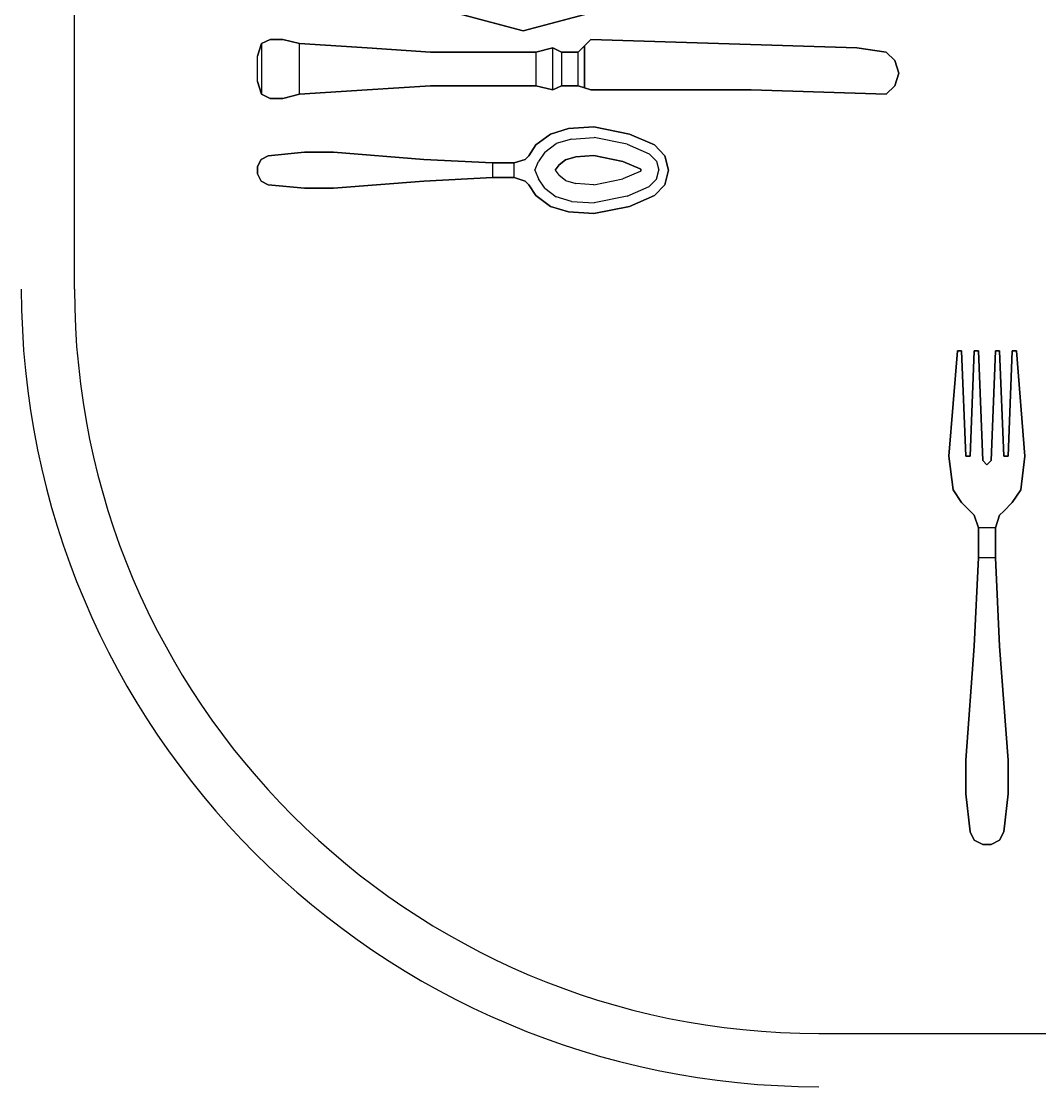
# Model space of a CAD drawing. Extents: x 15.9 to 33.1, y 12.3 to 21.3.
# Drawn here: x 22.179 to 22.5504, y 13.7132 to 14.1018 of the extents above; entities that cross this region are included whole.
import ezdxf

# ---------------------------------------------------------------- set-up
doc = ezdxf.new("R2010")
doc.units = 0
doc.header["$LTSCALE"] = 0.5
doc.header["$MEASUREMENT"] = 0
doc.layers.get('0').update_dxf_attribs({"linetype": 'CONTINUOUS'})

# ---------------------------------------------------------------- blocks, each defined once
blk = doc.blocks.new('A$C403C54AD')
for p, q in [((0.56427, 0.79569, -0.0006), (0.56427, 1.26108, -0.0006)), ((0.88473, 0.72244, -0.02105), (0.88781, 0.71782, -0.02059)), ((0.88473, 0.72244, -0.02413), (0.88781, 0.71782, -0.02367)), ((0.83575, 0.52421, -0.0006), (1.99923, 0.52421, -0.0006))]:
    blk.add_line(p, q)
for radius in [0.29087, 0.27148]:
    blk.add_arc((0.83575, 0.79569, -0.0006), radius, 180, 270)
at = {"linetype": 'ByBlock', "invisible_edges": 5}
for points in [[(0.67563, 0.93774, -0.03355), (0.6587, 0.90841, -0.02431), (0.72796, 0.88985, -0.02431), (0.72796, 0.92372, -0.03355)], [(0.72796, 0.92372, -0.03355), (0.72796, 0.88985, -0.02431), (0.79723, 0.90841, -0.02431), (0.7803, 0.93774, -0.03355)], [(0.6587, 0.90841, -0.0197), (0.66793, 0.92441, -0.0197), (0.72796, 0.90833, -0.0197), (0.72796, 0.88985, -0.0197)], [(0.72796, 0.88985, -0.0197), (0.72796, 0.90833, -0.0197), (0.78799, 0.92441, -0.0197), (0.79723, 0.90841, -0.0197)]]:
    blk.add_3dface(points, dxfattribs=at)
at = {"linetype": 'ByBlock'}
for points in [[(0.6587, 0.90841, -0.02431), (0.6587, 0.90841, -0.0197), (0.72796, 0.88985, -0.0197), (0.72796, 0.88985, -0.02431)], [(0.72796, 0.88985, -0.02431), (0.72796, 0.88985, -0.0197), (0.79723, 0.90841, -0.0197), (0.79723, 0.90841, -0.02431)]]:
    blk.add_3dface(points, dxfattribs=at)
for points, invisible_edges in [([(0.63561, 0.86523, -0.03201), (0.63561, 0.88678, -0.03201), (0.63253, 0.88524, -0.03355), (0.63253, 0.86677, -0.03355)], 1), ([(0.63561, 0.86523, -0.04124), (0.63561, 0.88678, -0.04124), (0.63253, 0.88524, -0.03971), (0.63253, 0.86677, -0.03971)], 1), ([(0.64023, 0.88678, -0.03047), (0.64023, 0.86523, -0.03047), (0.63561, 0.86523, -0.03201), (0.63561, 0.88678, -0.03201)], 5), ([(0.64023, 0.88678, -0.04278), (0.64023, 0.86523, -0.04278), (0.63561, 0.86523, -0.04124), (0.63561, 0.88678, -0.04124)], 5), ([(0.64639, 0.86677, -0.03201), (0.64639, 0.88524, -0.03201), (0.64023, 0.88678, -0.03047), (0.64023, 0.86523, -0.03047)], 4), ([(0.64639, 0.86677, -0.04124), (0.64639, 0.88524, -0.04124), (0.64023, 0.88678, -0.04278), (0.64023, 0.86523, -0.04278)], 4), ([(0.75259, 0.88678, -0.03586), (0.75259, 0.86831, -0.03586), (0.75028, 0.86908, -0.03509), (0.75028, 0.88447, -0.03509)], 1), ([(0.75259, 0.88678, -0.0374), (0.75259, 0.86831, -0.0374), (0.75028, 0.86908, -0.03817), (0.75028, 0.88447, -0.03817)], 1), ([(0.75259, 0.88678, -0.0374), (0.75259, 0.88678, -0.03586), (0.75028, 0.88447, -0.03509), (0.75028, 0.88447, -0.03817)], 5), ([(0.81108, 0.86831, -0.03586), (0.84956, 0.8837, -0.03586), (0.75259, 0.88678, -0.03586), (0.75259, 0.86831, -0.03586)], 5), ([(0.81108, 0.86831, -0.0374), (0.84956, 0.8837, -0.0374), (0.75259, 0.88678, -0.0374), (0.75259, 0.86831, -0.0374)], 5), ([(0.84956, 0.8837, -0.0374), (0.84956, 0.8837, -0.03586), (0.75259, 0.88678, -0.03586), (0.75259, 0.88678, -0.0374)], 5), ([(0.67101, 0.8837, -0.03047), (0.67101, 0.86831, -0.03047), (0.64639, 0.86677, -0.03201), (0.64639, 0.88524, -0.03201)], 1), ([(0.67101, 0.8837, -0.04278), (0.67101, 0.86831, -0.04278), (0.64639, 0.86677, -0.04124), (0.64639, 0.88524, -0.04124)], 1), ([(0.6941, 0.86985, -0.03047), (0.6941, 0.88216, -0.03047), (0.67101, 0.8837, -0.03047), (0.67101, 0.86831, -0.03047)], 5), ([(0.6941, 0.86985, -0.04278), (0.6941, 0.88216, -0.04278), (0.67101, 0.8837, -0.04278), (0.67101, 0.86831, -0.04278)], 5), ([(0.73258, 0.88216, -0.03201), (0.73258, 0.86985, -0.03201), (0.6941, 0.86985, -0.03047), (0.6941, 0.88216, -0.03047)], 4), ([(0.73258, 0.88216, -0.04124), (0.73258, 0.86985, -0.04124), (0.6941, 0.86985, -0.04278), (0.6941, 0.88216, -0.04278)], 4), ([(0.74797, 0.88216, -0.04124), (0.74797, 0.88216, -0.03201), (0.74182, 0.88216, -0.03201), (0.74182, 0.88216, -0.04124)], 1), ([(0.75028, 0.88447, -0.03509), (0.75028, 0.88447, -0.03817), (0.74797, 0.88216, -0.04124), (0.74797, 0.88216, -0.03201)], 5), ([(0.86033, 0.88216, -0.03586), (0.86033, 0.86677, -0.03586), (0.81108, 0.86831, -0.03586), (0.84956, 0.8837, -0.03586)], 5), ([(0.86033, 0.88216, -0.0374), (0.86033, 0.86677, -0.0374), (0.81108, 0.86831, -0.0374), (0.84956, 0.8837, -0.0374)], 5), ([(0.86033, 0.88216, -0.03586), (0.86033, 0.88216, -0.0374), (0.84956, 0.8837, -0.0374), (0.84956, 0.8837, -0.03586)], 5), ([(0.86341, 0.86985, -0.03586), (0.86341, 0.87908, -0.03586), (0.86033, 0.88216, -0.03586), (0.86033, 0.86677, -0.03586)], 5), ([(0.86341, 0.86985, -0.0374), (0.86341, 0.87908, -0.0374), (0.86033, 0.88216, -0.0374), (0.86033, 0.86677, -0.0374)], 5), ([(0.86341, 0.87908, -0.0374), (0.86341, 0.87908, -0.03586), (0.86033, 0.88216, -0.03586), (0.86033, 0.88216, -0.0374)], 5), ([(0.86495, 0.87446, -0.03586), (0.86495, 0.87446, -0.03586), (0.86341, 0.86985, -0.03586), (0.86341, 0.87908, -0.03586)], 4), ([(0.86495, 0.87446, -0.0374), (0.86495, 0.87446, -0.0374), (0.86341, 0.86985, -0.0374), (0.86341, 0.87908, -0.0374)], 4), ([(0.86495, 0.87446, -0.03586), (0.86495, 0.87446, -0.0374), (0.86341, 0.87908, -0.0374), (0.86341, 0.87908, -0.03586)], 4), ([(0.86341, 0.86985, -0.0374), (0.86341, 0.86985, -0.03586), (0.86495, 0.87446, -0.03586), (0.86495, 0.87446, -0.0374)], 1), ([(0.74182, 0.86985, -0.04124), (0.74182, 0.86985, -0.03201), (0.74797, 0.86985, -0.03201), (0.74797, 0.86985, -0.04124)], 4), ([(0.74797, 0.86985, -0.03201), (0.74797, 0.86985, -0.04124), (0.75028, 0.86908, -0.03817), (0.75028, 0.86908, -0.03509)], 5), ([(0.75028, 0.86908, -0.03817), (0.75028, 0.86908, -0.03509), (0.75259, 0.86831, -0.03586), (0.75259, 0.86831, -0.0374)], 5), ([(0.75259, 0.86831, -0.03586), (0.75259, 0.86831, -0.0374), (0.81108, 0.86831, -0.0374), (0.81108, 0.86831, -0.03586)], 5), ([(0.81108, 0.86831, -0.0374), (0.81108, 0.86831, -0.03586), (0.86033, 0.86677, -0.03586), (0.86033, 0.86677, -0.0374)], 5), ([(0.86033, 0.86677, -0.03586), (0.86033, 0.86677, -0.0374), (0.86341, 0.86985, -0.0374), (0.86341, 0.86985, -0.03586)], 5), ([(0.74443, 0.85423, -0.03595), (0.7455, 0.85042, -0.03843), (0.75374, 0.85101, -0.03754), (0.75364, 0.85489, -0.03508)], 5), ([(0.74443, 0.85423, -0.03727), (0.7455, 0.85042, -0.03975), (0.75374, 0.85101, -0.03886), (0.75364, 0.85489, -0.0364)], 5), ([(0.75374, 0.85101, -0.03886), (0.75364, 0.85489, -0.0364), (0.76668, 0.85225, -0.03436), (0.76587, 0.84855, -0.03687)], 5), ([(0.75374, 0.85101, -0.03754), (0.75364, 0.85489, -0.03508), (0.76668, 0.85225, -0.03304), (0.76587, 0.84855, -0.03555)], 5), ([(0.73257, 0.8483, -0.03815), (0.73576, 0.84561, -0.04043), (0.73998, 0.84876, -0.04026), (0.73783, 0.85225, -0.03767)], 5), ([(0.73257, 0.8483, -0.03683), (0.73576, 0.84561, -0.03911), (0.73998, 0.84876, -0.03894), (0.73783, 0.85225, -0.03635)], 5), ([(0.73998, 0.84876, -0.03894), (0.73783, 0.85225, -0.03635), (0.74443, 0.85423, -0.03595), (0.7455, 0.85042, -0.03843)], 5), ([(0.73998, 0.84876, -0.04026), (0.73783, 0.85225, -0.03767), (0.74443, 0.85423, -0.03727), (0.7455, 0.85042, -0.03975)], 5), ([(0.75374, 0.85101, -0.03886), (0.75368, 0.84439, -0.0414), (0.74707, 0.84391, -0.04234), (0.7455, 0.85042, -0.03975)], 5), ([(0.75374, 0.85101, -0.03754), (0.75368, 0.84439, -0.04008), (0.74707, 0.84391, -0.04103), (0.7455, 0.85042, -0.03843)], 5), ([(0.76429, 0.84224, -0.03837), (0.76587, 0.84855, -0.03555), (0.75374, 0.85101, -0.03754), (0.75368, 0.84439, -0.04008)], 5), ([(0.76429, 0.84224, -0.03969), (0.76587, 0.84855, -0.03687), (0.75374, 0.85101, -0.03886), (0.75368, 0.84439, -0.0414)], 5), ([(0.76668, 0.85225, -0.03436), (0.76587, 0.84855, -0.03687), (0.7739, 0.84505, -0.03516), (0.77574, 0.8483, -0.03252)], 5), ([(0.76668, 0.85225, -0.03304), (0.76587, 0.84855, -0.03555), (0.7739, 0.84505, -0.03385), (0.77574, 0.8483, -0.03121)], 5), ([(0.73347, 0.8422, -0.03912), (0.72996, 0.84434, -0.03721), (0.73257, 0.8483, -0.03683), (0.73576, 0.84561, -0.03911)], 5), ([(0.73998, 0.84876, -0.04026), (0.74335, 0.84279, -0.04258), (0.74098, 0.84102, -0.04267), (0.73576, 0.84561, -0.04043)], 5), ([(0.73998, 0.84876, -0.03894), (0.74335, 0.84279, -0.04126), (0.74098, 0.84102, -0.04136), (0.73576, 0.84561, -0.03911)], 5), ([(0.74707, 0.84391, -0.04103), (0.7455, 0.85042, -0.03843), (0.73998, 0.84876, -0.03894), (0.74335, 0.84279, -0.04126)], 5), ([(0.7739, 0.84505, -0.03516), (0.77052, 0.8395, -0.03806), (0.76429, 0.84224, -0.03969), (0.76587, 0.84855, -0.03687)], 5), ([(0.7739, 0.84505, -0.03385), (0.77052, 0.8395, -0.03674), (0.76429, 0.84224, -0.03837), (0.76587, 0.84855, -0.03555)], 5), ([(0.7739, 0.84505, -0.03516), (0.77574, 0.8483, -0.03252), (0.77958, 0.84434, -0.03144), (0.77652, 0.84237, -0.03461)], 5), ([(0.7739, 0.84505, -0.03385), (0.77574, 0.8483, -0.03121), (0.77958, 0.84434, -0.03012), (0.77652, 0.84237, -0.03329)], 5), ([(0.63231, 0.8351, -0.03857), (0.63231, 0.84302, -0.03857), (0.63495, 0.84434, -0.03878), (0.63495, 0.83378, -0.03878)], 5), ([(0.63231, 0.8351, -0.04254), (0.63231, 0.84302, -0.04254), (0.63495, 0.84434, -0.04275), (0.63495, 0.83378, -0.04275)], 5), ([(0.63495, 0.84434, -0.03878), (0.63495, 0.83378, -0.03878), (0.64814, 0.83247, -0.03881), (0.64814, 0.84566, -0.03881)], 5), ([(0.63495, 0.84434, -0.04275), (0.63495, 0.83378, -0.04275), (0.64814, 0.83247, -0.04278), (0.64814, 0.84566, -0.04278)], 5), ([(0.64814, 0.83247, -0.03881), (0.64814, 0.84566, -0.03881), (0.6587, 0.84566, -0.03853), (0.6587, 0.83247, -0.03853)], 5), ([(0.64814, 0.83247, -0.04278), (0.64814, 0.84566, -0.04278), (0.6587, 0.84566, -0.0425), (0.6587, 0.83247, -0.0425)], 5), ([(0.6587, 0.84566, -0.0425), (0.6587, 0.83247, -0.0425), (0.69168, 0.8351, -0.03912), (0.69168, 0.84302, -0.03912)], 5), ([(0.69168, 0.84302, -0.03912), (0.69168, 0.84302, -0.03648), (0.6587, 0.84566, -0.03853), (0.6587, 0.84566, -0.0425)], 1), ([(0.6587, 0.84566, -0.03853), (0.6587, 0.83247, -0.03853), (0.69168, 0.8351, -0.03648), (0.69168, 0.84302, -0.03648)], 5), ([(0.72862, 0.84302, -0.03647), (0.72862, 0.8351, -0.03647), (0.72996, 0.83378, -0.03721), (0.72996, 0.84434, -0.03721)], 5), ([(0.72862, 0.84302, -0.03856), (0.72862, 0.8351, -0.03856), (0.72996, 0.83378, -0.03936), (0.72996, 0.84434, -0.03936)], 5), ([(0.72862, 0.84302, -0.03647), (0.72862, 0.84302, -0.03856), (0.72996, 0.84434, -0.03936), (0.72996, 0.84434, -0.03721)], 1), ([(0.72996, 0.84434, -0.03936), (0.72996, 0.83906, -0.03936), (0.73211, 0.83906, -0.04026), (0.73347, 0.8422, -0.04044)], 11), ([(0.72996, 0.84434, -0.03721), (0.72996, 0.83906, -0.03721), (0.73211, 0.83906, -0.03894), (0.73347, 0.8422, -0.03912)], 11), ([(0.74098, 0.84102, -0.04267), (0.73576, 0.84561, -0.04043), (0.73347, 0.8422, -0.04044), (0.73963, 0.83906, -0.04247)], 5), ([(0.74098, 0.84102, -0.04136), (0.73576, 0.84561, -0.03911), (0.73347, 0.8422, -0.03912), (0.73963, 0.83906, -0.04116)], 5), ([(0.74707, 0.83421, -0.04234), (0.74707, 0.84391, -0.04234), (0.74335, 0.84279, -0.04258), (0.74335, 0.83533, -0.04258)], 5), ([(0.74707, 0.83421, -0.04103), (0.74707, 0.84391, -0.04103), (0.74335, 0.84279, -0.04126), (0.74335, 0.83533, -0.04126)], 5), ([(0.75368, 0.84439, -0.0414), (0.75368, 0.83374, -0.0414), (0.74707, 0.83421, -0.04234), (0.74707, 0.84391, -0.04234)], 5), ([(0.75368, 0.84439, -0.04008), (0.75368, 0.83374, -0.04008), (0.74707, 0.83421, -0.04103), (0.74707, 0.84391, -0.04103)], 5), ([(0.76429, 0.83589, -0.03837), (0.76429, 0.84224, -0.03837), (0.75368, 0.84439, -0.04008), (0.75368, 0.83374, -0.04008)], 5), ([(0.76429, 0.83589, -0.03969), (0.76429, 0.84224, -0.03969), (0.75368, 0.84439, -0.0414), (0.75368, 0.83374, -0.0414)], 5), ([(0.77052, 0.8395, -0.03674), (0.77652, 0.84237, -0.03329), (0.7739, 0.84505, -0.03385), (0.77052, 0.8395, -0.03674)], 5), ([(0.77052, 0.8395, -0.03806), (0.77652, 0.84237, -0.03461), (0.7739, 0.84505, -0.03516), (0.77052, 0.8395, -0.03806)], 5), ([(0.77958, 0.84434, -0.03144), (0.77652, 0.84237, -0.03461), (0.77733, 0.83906, -0.03442), (0.78089, 0.83906, -0.03125)], 5), ([(0.77958, 0.84434, -0.03012), (0.77652, 0.84237, -0.03329), (0.77733, 0.83906, -0.0331), (0.78089, 0.83906, -0.02993)], 5), ([(0.63099, 0.84038, -0.03871), (0.63099, 0.83774, -0.03871), (0.63231, 0.8351, -0.03857), (0.63231, 0.84302, -0.03857)], 4), ([(0.63099, 0.84038, -0.04225), (0.63099, 0.83774, -0.04225), (0.63231, 0.8351, -0.04254), (0.63231, 0.84302, -0.04254)], 4), ([(0.69168, 0.8351, -0.03648), (0.69168, 0.84302, -0.03648), (0.71675, 0.8417, -0.03399), (0.71675, 0.83642, -0.03399)], 1), ([(0.71675, 0.8417, -0.03399), (0.71675, 0.8417, -0.03621), (0.69168, 0.84302, -0.03912), (0.69168, 0.84302, -0.03648)], 5), ([(0.69168, 0.8351, -0.03912), (0.69168, 0.84302, -0.03912), (0.71675, 0.8417, -0.03621), (0.71675, 0.83642, -0.03621)], 1), ([(0.72466, 0.8417, -0.03684), (0.72466, 0.8417, -0.03462), (0.71675, 0.8417, -0.03399), (0.71675, 0.8417, -0.03621)], 5), ([(0.72466, 0.83642, -0.03462), (0.72466, 0.8417, -0.03462), (0.72862, 0.84302, -0.03647), (0.72862, 0.8351, -0.03647)], 4), ([(0.72466, 0.8417, -0.03684), (0.72466, 0.8417, -0.03462), (0.72862, 0.84302, -0.03647), (0.72862, 0.84302, -0.03856)], 5), ([(0.72466, 0.83642, -0.03684), (0.72466, 0.8417, -0.03684), (0.72862, 0.84302, -0.03856), (0.72862, 0.8351, -0.03856)], 4), ([(0.73347, 0.8422, -0.04044), (0.73963, 0.83906, -0.04247), (0.73963, 0.83906, -0.04247), (0.73211, 0.83906, -0.04026)], 5), ([(0.73347, 0.8422, -0.03912), (0.73963, 0.83906, -0.04116), (0.73963, 0.83906, -0.04116), (0.73211, 0.83906, -0.03894)], 5), ([(0.74098, 0.8371, -0.04267), (0.74098, 0.84102, -0.04267), (0.73963, 0.83906, -0.04247)], 1), ([(0.74098, 0.8371, -0.04136), (0.74098, 0.84102, -0.04136), (0.73963, 0.83906, -0.04116)], 1), ([(0.74335, 0.84279, -0.04258), (0.74335, 0.83533, -0.04258), (0.74098, 0.8371, -0.04267), (0.74098, 0.84102, -0.04267)], 5), ([(0.74335, 0.84279, -0.04126), (0.74335, 0.83533, -0.04126), (0.74098, 0.8371, -0.04136), (0.74098, 0.84102, -0.04136)], 5), ([(0.77052, 0.8395, -0.03806), (0.77052, 0.83862, -0.03806), (0.76429, 0.83589, -0.03969), (0.76429, 0.84224, -0.03969)], 5), ([(0.77052, 0.8395, -0.03674), (0.77052, 0.83862, -0.03674), (0.76429, 0.83589, -0.03837), (0.76429, 0.84224, -0.03837)], 5), ([(0.77733, 0.83906, -0.0331), (0.77094, 0.83906, -0.0366), (0.77052, 0.8395, -0.03674), (0.77652, 0.84237, -0.03329)], 5), ([(0.77733, 0.83906, -0.03442), (0.77094, 0.83906, -0.03792), (0.77052, 0.8395, -0.03806), (0.77652, 0.84237, -0.03461)], 5), ([(0.77094, 0.83906, -0.0366), (0.77052, 0.83862, -0.03674), (0.77052, 0.8395, -0.03674), (0.77094, 0.83906, -0.0366)], 2), ([(0.77094, 0.83906, -0.03792), (0.77052, 0.83862, -0.03806), (0.77052, 0.8395, -0.03806), (0.77094, 0.83906, -0.03792)], 2), ([(0.69168, 0.8351, -0.03648), (0.69168, 0.8351, -0.03912), (0.71675, 0.83642, -0.03621), (0.71675, 0.83642, -0.03399)], 5), ([(0.71675, 0.83642, -0.03621), (0.71675, 0.83642, -0.03399), (0.72466, 0.83642, -0.03462), (0.72466, 0.83642, -0.03684)], 5), ([(0.72466, 0.83642, -0.03462), (0.72466, 0.83642, -0.03684), (0.72862, 0.8351, -0.03856), (0.72862, 0.8351, -0.03647)], 5), ([(0.72996, 0.83378, -0.03936), (0.72996, 0.83906, -0.03936), (0.73211, 0.83906, -0.04026), (0.73347, 0.83592, -0.04044)], 11), ([(0.72996, 0.83378, -0.03721), (0.72996, 0.83906, -0.03721), (0.73211, 0.83906, -0.03894), (0.73347, 0.83592, -0.03912)], 11), ([(0.73347, 0.83592, -0.04044), (0.72996, 0.83378, -0.03936), (0.73257, 0.82983, -0.03815), (0.73576, 0.83251, -0.04043)], 5), ([(0.73347, 0.83592, -0.03912), (0.72996, 0.83378, -0.03721), (0.73257, 0.82983, -0.03683), (0.73576, 0.83251, -0.03911)], 5), ([(0.73347, 0.83592, -0.04044), (0.73963, 0.83906, -0.04247), (0.73963, 0.83906, -0.04247), (0.73211, 0.83906, -0.04026)], 5), ([(0.73347, 0.83592, -0.03912), (0.73963, 0.83906, -0.04116), (0.73963, 0.83906, -0.04116), (0.73211, 0.83906, -0.03894)], 5), ([(0.74098, 0.8371, -0.04267), (0.73576, 0.83251, -0.04043), (0.73347, 0.83592, -0.04044), (0.73963, 0.83906, -0.04247)], 5), ([(0.74098, 0.8371, -0.04136), (0.73576, 0.83251, -0.03911), (0.73347, 0.83592, -0.03912), (0.73963, 0.83906, -0.04116)], 5), ([(0.73998, 0.82936, -0.04026), (0.74335, 0.83533, -0.04258), (0.74098, 0.8371, -0.04267), (0.73576, 0.83251, -0.04043)], 5), ([(0.73998, 0.82936, -0.03894), (0.74335, 0.83533, -0.04126), (0.74098, 0.8371, -0.04136), (0.73576, 0.83251, -0.03911)], 5), ([(0.76429, 0.83589, -0.03837), (0.76587, 0.82957, -0.03555), (0.75374, 0.82711, -0.03754), (0.75368, 0.83374, -0.04008)], 5), ([(0.76429, 0.83589, -0.03969), (0.76587, 0.82957, -0.03687), (0.75374, 0.82711, -0.03886), (0.75368, 0.83374, -0.0414)], 5), ([(0.7739, 0.83308, -0.03516), (0.77052, 0.83862, -0.03806), (0.76429, 0.83589, -0.03969), (0.76587, 0.82957, -0.03687)], 5), ([(0.7739, 0.83308, -0.03385), (0.77052, 0.83862, -0.03674), (0.76429, 0.83589, -0.03837), (0.76587, 0.82957, -0.03555)], 5), ([(0.77733, 0.83906, -0.0331), (0.77094, 0.83906, -0.0366), (0.77052, 0.83862, -0.03674), (0.77652, 0.83575, -0.03329)], 5), ([(0.77733, 0.83906, -0.03442), (0.77094, 0.83906, -0.03792), (0.77052, 0.83862, -0.03806), (0.77652, 0.83575, -0.03461)], 5), ([(0.77052, 0.83862, -0.03674), (0.77652, 0.83575, -0.03329), (0.7739, 0.83308, -0.03385), (0.77052, 0.83862, -0.03674)], 5), ([(0.77052, 0.83862, -0.03806), (0.77652, 0.83575, -0.03461), (0.7739, 0.83308, -0.03516), (0.77052, 0.83862, -0.03806)], 5), ([(0.7739, 0.83308, -0.03516), (0.77574, 0.82983, -0.03252), (0.77958, 0.83378, -0.03144), (0.77652, 0.83575, -0.03461)], 5), ([(0.7739, 0.83308, -0.03385), (0.77574, 0.82983, -0.03121), (0.77958, 0.83378, -0.03012), (0.77652, 0.83575, -0.03329)], 5), ([(0.77958, 0.83378, -0.03144), (0.77652, 0.83575, -0.03461), (0.77733, 0.83906, -0.03442), (0.78089, 0.83906, -0.03125)], 5), ([(0.77958, 0.83378, -0.03012), (0.77652, 0.83575, -0.03329), (0.77733, 0.83906, -0.0331), (0.78089, 0.83906, -0.02993)], 5), ([(0.6587, 0.83247, -0.0425), (0.6587, 0.83247, -0.03853), (0.69168, 0.8351, -0.03648), (0.69168, 0.8351, -0.03912)], 4), ([(0.72862, 0.8351, -0.03856), (0.72862, 0.8351, -0.03647), (0.72996, 0.83378, -0.03721), (0.72996, 0.83378, -0.03936)], 1), ([(0.73257, 0.82983, -0.03815), (0.73576, 0.83251, -0.04043), (0.73998, 0.82936, -0.04026), (0.73783, 0.82587, -0.03767)], 5), ([(0.73257, 0.82983, -0.03683), (0.73576, 0.83251, -0.03911), (0.73998, 0.82936, -0.03894), (0.73783, 0.82587, -0.03635)], 5), ([(0.74707, 0.83421, -0.04234), (0.7455, 0.8277, -0.03975), (0.73998, 0.82936, -0.04026), (0.74335, 0.83533, -0.04258)], 5), ([(0.74707, 0.83421, -0.04103), (0.7455, 0.8277, -0.03843), (0.73998, 0.82936, -0.03894), (0.74335, 0.83533, -0.04126)], 5), ([(0.75374, 0.82711, -0.03886), (0.75368, 0.83374, -0.0414), (0.74707, 0.83421, -0.04234), (0.7455, 0.8277, -0.03975)], 5), ([(0.75374, 0.82711, -0.03754), (0.75368, 0.83374, -0.04008), (0.74707, 0.83421, -0.04103), (0.7455, 0.8277, -0.03843)], 5), ([(0.76668, 0.82587, -0.03436), (0.76587, 0.82957, -0.03687), (0.7739, 0.83308, -0.03516), (0.77574, 0.82983, -0.03252)], 5), ([(0.76668, 0.82587, -0.03304), (0.76587, 0.82957, -0.03555), (0.7739, 0.83308, -0.03385), (0.77574, 0.82983, -0.03121)], 5), ([(0.73998, 0.82936, -0.03894), (0.73783, 0.82587, -0.03635), (0.74443, 0.82389, -0.03595), (0.7455, 0.8277, -0.03843)], 5), ([(0.73998, 0.82936, -0.04026), (0.73783, 0.82587, -0.03767), (0.74443, 0.82389, -0.03727), (0.7455, 0.8277, -0.03975)], 5), ([(0.74443, 0.82389, -0.03595), (0.7455, 0.8277, -0.03843), (0.75374, 0.82711, -0.03754), (0.75364, 0.82323, -0.03508)], 5), ([(0.74443, 0.82389, -0.03727), (0.7455, 0.8277, -0.03975), (0.75374, 0.82711, -0.03886), (0.75364, 0.82323, -0.0364)], 5), ([(0.75374, 0.82711, -0.03886), (0.75364, 0.82323, -0.0364), (0.76668, 0.82587, -0.03436), (0.76587, 0.82957, -0.03687)], 5), ([(0.75374, 0.82711, -0.03754), (0.75364, 0.82323, -0.03508), (0.76668, 0.82587, -0.03304), (0.76587, 0.82957, -0.03555)], 5), ([(0.88935, 0.73475, -0.02045), (0.88319, 0.73475, -0.02045), (0.88627, 0.77323, -0.01335), (0.88781, 0.77323, -0.01335)], 1), ([(0.88935, 0.73475, -0.02353), (0.88319, 0.73475, -0.02353), (0.88627, 0.77323, -0.01643), (0.88781, 0.77323, -0.01643)], 1), ([(0.8955, 0.73321, -0.0207), (0.89088, 0.73475, -0.02045), (0.89242, 0.77323, -0.01335), (0.89396, 0.77323, -0.01335)], 1), ([(0.8955, 0.73321, -0.02378), (0.89088, 0.73475, -0.02353), (0.89242, 0.77323, -0.01643), (0.89396, 0.77323, -0.01643)], 1), ([(0.9032, 0.73475, -0.02045), (0.89858, 0.73321, -0.0207), (0.90012, 0.77323, -0.01335), (0.90166, 0.77323, -0.01335)], 1), ([(0.9032, 0.73475, -0.02353), (0.89858, 0.73321, -0.02378), (0.90012, 0.77323, -0.01643), (0.90166, 0.77323, -0.01643)], 1), ([(0.90474, 0.73475, -0.02045), (0.91089, 0.73475, -0.02045), (0.90782, 0.77323, -0.01335), (0.90628, 0.77323, -0.01335)], 1), ([(0.90474, 0.73475, -0.02353), (0.91089, 0.73475, -0.02353), (0.90782, 0.77323, -0.01643), (0.90628, 0.77323, -0.01643)], 1), ([(0.88473, 0.72244, -0.02105), (0.89088, 0.73475, -0.02045), (0.88935, 0.73475, -0.02045), (0.88319, 0.73475, -0.02045)], 5), ([(0.88473, 0.72244, -0.02413), (0.89088, 0.73475, -0.02353), (0.88935, 0.73475, -0.02353), (0.88319, 0.73475, -0.02353)], 5), ([(0.88473, 0.72244, -0.02413), (0.88473, 0.72244, -0.02105), (0.88319, 0.73475, -0.02045), (0.88319, 0.73475, -0.02353)], 1), ([(0.88473, 0.72244, -0.02105), (0.89704, 0.73155, -0.02085), (0.8955, 0.73321, -0.0207), (0.89088, 0.73475, -0.02045)], 13), ([(0.88473, 0.72244, -0.02413), (0.89704, 0.73155, -0.02392), (0.8955, 0.73321, -0.02378), (0.89088, 0.73475, -0.02353)], 13), ([(0.90935, 0.72244, -0.02105), (0.89704, 0.73155, -0.02085), (0.89858, 0.73321, -0.0207), (0.9032, 0.73475, -0.02045)], 13), ([(0.90935, 0.72244, -0.02413), (0.89704, 0.73155, -0.02392), (0.89858, 0.73321, -0.02378), (0.9032, 0.73475, -0.02353)], 13), ([(0.90935, 0.72244, -0.02105), (0.9032, 0.73475, -0.02045), (0.90474, 0.73475, -0.02045), (0.91089, 0.73475, -0.02045)], 5), ([(0.90935, 0.72244, -0.02413), (0.9032, 0.73475, -0.02353), (0.90474, 0.73475, -0.02353), (0.91089, 0.73475, -0.02353)], 5), ([(0.90935, 0.72244, -0.02105), (0.90935, 0.72244, -0.02413), (0.91089, 0.73475, -0.02353), (0.91089, 0.73475, -0.02045)], 1), ([(0.90935, 0.72244, -0.02105), (0.89704, 0.73155, -0.02085), (0.88473, 0.72244, -0.02105), (0.90935, 0.72244, -0.02105)], 7), ([(0.90935, 0.72244, -0.02413), (0.89704, 0.73155, -0.02392), (0.88473, 0.72244, -0.02413), (0.90935, 0.72244, -0.02413)], 7), ([(0.90628, 0.71782, -0.02059), (0.88781, 0.71782, -0.02059), (0.88473, 0.72244, -0.02105), (0.90935, 0.72244, -0.02105)], 5), ([(0.90628, 0.71782, -0.02367), (0.88781, 0.71782, -0.02367), (0.88473, 0.72244, -0.02413), (0.90935, 0.72244, -0.02413)], 5), ([(0.88781, 0.71782, -0.02059), (0.88781, 0.71782, -0.02367), (0.88473, 0.72244, -0.02413), (0.88473, 0.72244, -0.02105)], 4), ([(0.90628, 0.71782, -0.02367), (0.90628, 0.71782, -0.02059), (0.90935, 0.72244, -0.02105), (0.90935, 0.72244, -0.02413)], 4), ([(0.89088, 0.71474, -0.02243), (0.9032, 0.71474, -0.02243), (0.90628, 0.71782, -0.02367), (0.88781, 0.71782, -0.02367)], 5), ([(0.89088, 0.71474, -0.01935), (0.9032, 0.71474, -0.01935), (0.90628, 0.71782, -0.02059), (0.88781, 0.71782, -0.02059)], 5), ([(0.89242, 0.7132, -0.0183), (0.90166, 0.7132, -0.0183), (0.9032, 0.71474, -0.01935), (0.89088, 0.71474, -0.01935)], 5), ([(0.89242, 0.7132, -0.02109), (0.90166, 0.7132, -0.02109), (0.9032, 0.71474, -0.02243), (0.89088, 0.71474, -0.02243)], 5), ([(0.89242, 0.7132, -0.0183), (0.89242, 0.7132, -0.02109), (0.89088, 0.71474, -0.02243), (0.89088, 0.71474, -0.01935)], 1), ([(0.90012, 0.70858, -0.01595), (0.89396, 0.70858, -0.01595), (0.89242, 0.7132, -0.0183), (0.90166, 0.7132, -0.0183)], 4), ([(0.90012, 0.70858, -0.01854), (0.89396, 0.70858, -0.01854), (0.89242, 0.7132, -0.02109), (0.90166, 0.7132, -0.02109)], 4), ([(0.89396, 0.70858, -0.01854), (0.89396, 0.70858, -0.01595), (0.89242, 0.7132, -0.0183), (0.89242, 0.7132, -0.02109)], 5), ([(0.90012, 0.70858, -0.01595), (0.90012, 0.70858, -0.01854), (0.90166, 0.7132, -0.02109), (0.90166, 0.7132, -0.0183)], 5), ([(0.90166, 0.7132, -0.02109), (0.90166, 0.7132, -0.0183), (0.9032, 0.71474, -0.01935), (0.9032, 0.71474, -0.02243)], 1), ([(0.89396, 0.70858, -0.01854), (0.89396, 0.70858, -0.01595), (0.89396, 0.69781, -0.01387), (0.89396, 0.69781, -0.01646)], 5), ([(0.90012, 0.69781, -0.01646), (0.90012, 0.69781, -0.01387), (0.90012, 0.70858, -0.01595), (0.90012, 0.70858, -0.01854)], 5), ([(0.90166, 0.66549, -0.01678), (0.89242, 0.66549, -0.01678), (0.89396, 0.69781, -0.01387), (0.90012, 0.69781, -0.01387)], 1), ([(0.89396, 0.69781, -0.01387), (0.89396, 0.69781, -0.01646), (0.89242, 0.66549, -0.01986), (0.89242, 0.66549, -0.01678)], 5), ([(0.90166, 0.66549, -0.01986), (0.89242, 0.66549, -0.01986), (0.89396, 0.69781, -0.01646), (0.90012, 0.69781, -0.01646)], 1), ([(0.90166, 0.66549, -0.01678), (0.90166, 0.66549, -0.01986), (0.90012, 0.69781, -0.01646), (0.90012, 0.69781, -0.01387)], 5), ([(0.88935, 0.62393, -0.01916), (0.90474, 0.62393, -0.01916), (0.90166, 0.66549, -0.01678), (0.89242, 0.66549, -0.01678)], 5), ([(0.88935, 0.62393, -0.0238), (0.90474, 0.62393, -0.0238), (0.90166, 0.66549, -0.01986), (0.89242, 0.66549, -0.01986)], 5), ([(0.89242, 0.66549, -0.01986), (0.89242, 0.66549, -0.01678), (0.88935, 0.62393, -0.01916), (0.88935, 0.62393, -0.0238)], 1), ([(0.90474, 0.62393, -0.0238), (0.90474, 0.62393, -0.01916), (0.90166, 0.66549, -0.01678), (0.90166, 0.66549, -0.01986)], 4), ([(0.90474, 0.61161, -0.01949), (0.88935, 0.61161, -0.01949), (0.88935, 0.62393, -0.01916), (0.90474, 0.62393, -0.01916)], 5), ([(0.90474, 0.61161, -0.02413), (0.88935, 0.61161, -0.02413), (0.88935, 0.62393, -0.0238), (0.90474, 0.62393, -0.0238)], 5), ([(0.89088, 0.59776, -0.01946), (0.9032, 0.59776, -0.01946), (0.90474, 0.61161, -0.01949), (0.88935, 0.61161, -0.01949)], 5), ([(0.89088, 0.59776, -0.02409), (0.9032, 0.59776, -0.02409), (0.90474, 0.61161, -0.02413), (0.88935, 0.61161, -0.02413)], 5), ([(0.90166, 0.59468, -0.01921), (0.89242, 0.59468, -0.01921), (0.89088, 0.59776, -0.01946), (0.9032, 0.59776, -0.01946)], 5), ([(0.90166, 0.59468, -0.02385), (0.89242, 0.59468, -0.02385), (0.89088, 0.59776, -0.02409), (0.9032, 0.59776, -0.02409)], 5), ([(0.8955, 0.59314, -0.01938), (0.89858, 0.59314, -0.01938), (0.90166, 0.59468, -0.01921), (0.89242, 0.59468, -0.01921)], 4), ([(0.8955, 0.59314, -0.02351), (0.89858, 0.59314, -0.02351), (0.90166, 0.59468, -0.02385), (0.89242, 0.59468, -0.02385)], 4)]:
    blk.add_3dface(points, dxfattribs=dict(invisible_edges=invisible_edges))
for points in [[(0.63561, 0.88678, -0.04124), (0.63561, 0.88678, -0.03201), (0.63253, 0.88524, -0.03355), (0.63253, 0.88524, -0.03971)], [(0.64023, 0.88678, -0.03047), (0.64023, 0.88678, -0.04278), (0.63561, 0.88678, -0.04124), (0.63561, 0.88678, -0.03201)], [(0.64639, 0.88524, -0.04124), (0.64639, 0.88524, -0.03201), (0.64023, 0.88678, -0.03047), (0.64023, 0.88678, -0.04278)], [(0.63253, 0.88524, -0.03355), (0.63253, 0.86677, -0.03355), (0.63099, 0.87138, -0.03663), (0.63099, 0.88062, -0.03663)], [(0.63253, 0.88524, -0.03355), (0.63253, 0.88524, -0.03971), (0.63099, 0.88062, -0.03663)], [(0.63253, 0.88524, -0.03971), (0.63253, 0.86677, -0.03971), (0.63099, 0.87138, -0.03663), (0.63099, 0.88062, -0.03663)], [(0.67101, 0.8837, -0.03047), (0.67101, 0.8837, -0.04278), (0.64639, 0.88524, -0.04124), (0.64639, 0.88524, -0.03201)], [(0.6941, 0.88216, -0.04278), (0.6941, 0.88216, -0.03047), (0.67101, 0.8837, -0.03047), (0.67101, 0.8837, -0.04278)], [(0.73258, 0.88216, -0.03201), (0.73258, 0.88216, -0.04124), (0.6941, 0.88216, -0.04278), (0.6941, 0.88216, -0.03047)], [(0.73874, 0.86831, -0.03047), (0.73874, 0.8837, -0.03047), (0.73258, 0.88216, -0.03201), (0.73258, 0.86985, -0.03201)], [(0.73874, 0.86831, -0.04278), (0.73874, 0.8837, -0.04278), (0.73258, 0.88216, -0.04124), (0.73258, 0.86985, -0.04124)], [(0.73874, 0.8837, -0.04278), (0.73874, 0.8837, -0.03047), (0.73258, 0.88216, -0.03201), (0.73258, 0.88216, -0.04124)], [(0.74182, 0.88216, -0.03201), (0.74182, 0.86985, -0.03201), (0.73874, 0.86831, -0.03047), (0.73874, 0.8837, -0.03047)], [(0.74182, 0.88216, -0.04124), (0.74182, 0.86985, -0.04124), (0.73874, 0.86831, -0.04278), (0.73874, 0.8837, -0.04278)], [(0.74182, 0.88216, -0.03201), (0.74182, 0.88216, -0.04124), (0.73874, 0.8837, -0.04278), (0.73874, 0.8837, -0.03047)], [(0.74797, 0.86985, -0.03201), (0.74797, 0.88216, -0.03201), (0.74182, 0.88216, -0.03201), (0.74182, 0.86985, -0.03201)], [(0.74797, 0.86985, -0.04124), (0.74797, 0.88216, -0.04124), (0.74182, 0.88216, -0.04124), (0.74182, 0.86985, -0.04124)], [(0.75028, 0.88447, -0.03509), (0.75028, 0.86908, -0.03509), (0.74797, 0.86985, -0.03201), (0.74797, 0.88216, -0.03201)], [(0.75028, 0.88447, -0.03817), (0.75028, 0.86908, -0.03817), (0.74797, 0.86985, -0.04124), (0.74797, 0.88216, -0.04124)], [(0.63099, 0.87138, -0.03663), (0.63099, 0.87138, -0.03663), (0.63253, 0.86677, -0.03355), (0.63253, 0.86677, -0.03971)], [(0.63253, 0.86677, -0.03355), (0.63253, 0.86677, -0.03971), (0.63561, 0.86523, -0.04124), (0.63561, 0.86523, -0.03201)], [(0.64023, 0.86523, -0.04278), (0.64023, 0.86523, -0.03047), (0.64639, 0.86677, -0.03201), (0.64639, 0.86677, -0.04124)], [(0.64639, 0.86677, -0.03201), (0.64639, 0.86677, -0.04124), (0.67101, 0.86831, -0.04278), (0.67101, 0.86831, -0.03047)], [(0.67101, 0.86831, -0.04278), (0.67101, 0.86831, -0.03047), (0.6941, 0.86985, -0.03047), (0.6941, 0.86985, -0.04278)], [(0.6941, 0.86985, -0.03047), (0.6941, 0.86985, -0.04278), (0.73258, 0.86985, -0.04124), (0.73258, 0.86985, -0.03201)], [(0.73258, 0.86985, -0.04124), (0.73258, 0.86985, -0.03201), (0.73874, 0.86831, -0.03047), (0.73874, 0.86831, -0.04278)], [(0.73874, 0.86831, -0.03047), (0.73874, 0.86831, -0.04278), (0.74182, 0.86985, -0.04124), (0.74182, 0.86985, -0.03201)], [(0.63561, 0.86523, -0.03201), (0.63561, 0.86523, -0.04124), (0.64023, 0.86523, -0.04278), (0.64023, 0.86523, -0.03047)], [(0.75364, 0.85489, -0.0364), (0.75364, 0.85489, -0.03508), (0.74443, 0.85423, -0.03595), (0.74443, 0.85423, -0.03727)], [(0.76668, 0.85225, -0.03304), (0.76668, 0.85225, -0.03436), (0.75364, 0.85489, -0.0364), (0.75364, 0.85489, -0.03508)], [(0.73783, 0.85225, -0.03635), (0.73783, 0.85225, -0.03767), (0.73257, 0.8483, -0.03815), (0.73257, 0.8483, -0.03683)], [(0.74443, 0.85423, -0.03727), (0.74443, 0.85423, -0.03595), (0.73783, 0.85225, -0.03635), (0.73783, 0.85225, -0.03767)], [(0.77574, 0.8483, -0.03252), (0.77574, 0.8483, -0.03121), (0.76668, 0.85225, -0.03304), (0.76668, 0.85225, -0.03436)], [(0.73257, 0.8483, -0.03815), (0.73257, 0.8483, -0.03683), (0.72996, 0.84434, -0.03721), (0.72996, 0.84434, -0.03936)], [(0.77958, 0.84434, -0.03012), (0.77958, 0.84434, -0.03144), (0.77574, 0.8483, -0.03252), (0.77574, 0.8483, -0.03121)], [(0.63495, 0.84434, -0.03878), (0.63495, 0.84434, -0.04275), (0.63231, 0.84302, -0.04254), (0.63231, 0.84302, -0.03857)], [(0.64814, 0.84566, -0.04278), (0.64814, 0.84566, -0.03881), (0.63495, 0.84434, -0.03878), (0.63495, 0.84434, -0.04275)], [(0.6587, 0.84566, -0.03853), (0.6587, 0.84566, -0.0425), (0.64814, 0.84566, -0.04278), (0.64814, 0.84566, -0.03881)], [(0.78089, 0.83906, -0.03125), (0.78089, 0.83906, -0.02993), (0.77958, 0.84434, -0.03012), (0.77958, 0.84434, -0.03144)], [(0.63231, 0.84302, -0.04254), (0.63231, 0.84302, -0.03857), (0.63099, 0.84038, -0.03871), (0.63099, 0.84038, -0.04225)], [(0.63099, 0.84038, -0.03871), (0.63099, 0.84038, -0.04225), (0.63099, 0.83774, -0.04225), (0.63099, 0.83774, -0.03871)], [(0.71675, 0.8417, -0.03621), (0.71675, 0.83642, -0.03621), (0.72466, 0.83642, -0.03684), (0.72466, 0.8417, -0.03684)], [(0.71675, 0.8417, -0.03399), (0.71675, 0.83642, -0.03399), (0.72466, 0.83642, -0.03462), (0.72466, 0.8417, -0.03462)], [(0.63099, 0.83774, -0.04225), (0.63099, 0.83774, -0.03871), (0.63231, 0.8351, -0.03857), (0.63231, 0.8351, -0.04254)], [(0.77958, 0.83378, -0.03012), (0.77958, 0.83378, -0.03144), (0.78089, 0.83906, -0.03125), (0.78089, 0.83906, -0.02993)], [(0.63231, 0.8351, -0.03857), (0.63231, 0.8351, -0.04254), (0.63495, 0.83378, -0.04275), (0.63495, 0.83378, -0.03878)], [(0.63495, 0.83378, -0.04275), (0.63495, 0.83378, -0.03878), (0.64814, 0.83247, -0.03881), (0.64814, 0.83247, -0.04278)], [(0.64814, 0.83247, -0.03881), (0.64814, 0.83247, -0.04278), (0.6587, 0.83247, -0.0425), (0.6587, 0.83247, -0.03853)], [(0.72996, 0.83378, -0.03936), (0.72996, 0.83378, -0.03721), (0.73257, 0.82983, -0.03683), (0.73257, 0.82983, -0.03815)], [(0.77574, 0.82983, -0.03252), (0.77574, 0.82983, -0.03121), (0.77958, 0.83378, -0.03012), (0.77958, 0.83378, -0.03144)], [(0.73257, 0.82983, -0.03683), (0.73257, 0.82983, -0.03815), (0.73783, 0.82587, -0.03767), (0.73783, 0.82587, -0.03635)], [(0.76668, 0.82587, -0.03304), (0.76668, 0.82587, -0.03436), (0.77574, 0.82983, -0.03252), (0.77574, 0.82983, -0.03121)], [(0.73783, 0.82587, -0.03767), (0.73783, 0.82587, -0.03635), (0.74443, 0.82389, -0.03595), (0.74443, 0.82389, -0.03727)], [(0.74443, 0.82389, -0.03595), (0.74443, 0.82389, -0.03727), (0.75364, 0.82323, -0.0364), (0.75364, 0.82323, -0.03508)], [(0.75364, 0.82323, -0.0364), (0.75364, 0.82323, -0.03508), (0.76668, 0.82587, -0.03304), (0.76668, 0.82587, -0.03436)], [(0.88627, 0.77323, -0.01335), (0.88627, 0.77323, -0.01643), (0.88319, 0.73475, -0.02353), (0.88319, 0.73475, -0.02045)], [(0.88781, 0.77323, -0.01643), (0.88781, 0.77323, -0.01335), (0.88627, 0.77323, -0.01335), (0.88627, 0.77323, -0.01643)], [(0.88935, 0.73475, -0.02045), (0.88935, 0.73475, -0.02353), (0.88781, 0.77323, -0.01643), (0.88781, 0.77323, -0.01335)], [(0.89242, 0.77323, -0.01335), (0.89242, 0.77323, -0.01643), (0.89088, 0.73475, -0.02353), (0.89088, 0.73475, -0.02045)], [(0.89396, 0.77323, -0.01643), (0.89396, 0.77323, -0.01335), (0.89242, 0.77323, -0.01335), (0.89242, 0.77323, -0.01643)], [(0.8955, 0.73321, -0.02378), (0.8955, 0.73321, -0.0207), (0.89396, 0.77323, -0.01335), (0.89396, 0.77323, -0.01643)], [(0.90012, 0.77323, -0.01643), (0.90012, 0.77323, -0.01335), (0.89858, 0.73321, -0.0207), (0.89858, 0.73321, -0.02378)], [(0.90166, 0.77323, -0.01643), (0.90166, 0.77323, -0.01335), (0.90012, 0.77323, -0.01335), (0.90012, 0.77323, -0.01643)], [(0.9032, 0.73475, -0.02353), (0.9032, 0.73475, -0.02045), (0.90166, 0.77323, -0.01335), (0.90166, 0.77323, -0.01643)], [(0.90628, 0.77323, -0.01335), (0.90628, 0.77323, -0.01643), (0.90474, 0.73475, -0.02353), (0.90474, 0.73475, -0.02045)], [(0.90782, 0.77323, -0.01643), (0.90782, 0.77323, -0.01335), (0.90628, 0.77323, -0.01335), (0.90628, 0.77323, -0.01643)], [(0.91089, 0.73475, -0.02353), (0.91089, 0.73475, -0.02045), (0.90782, 0.77323, -0.01335), (0.90782, 0.77323, -0.01643)], [(0.88935, 0.73475, -0.02045), (0.88935, 0.73475, -0.02353), (0.89088, 0.73475, -0.02353), (0.89088, 0.73475, -0.02045)], [(0.9032, 0.73475, -0.02353), (0.9032, 0.73475, -0.02045), (0.90474, 0.73475, -0.02045), (0.90474, 0.73475, -0.02353)], [(0.8955, 0.73321, -0.0207), (0.8955, 0.73321, -0.02378), (0.89704, 0.73155, -0.02392), (0.89704, 0.73155, -0.02085)], [(0.89704, 0.73155, -0.02392), (0.89704, 0.73155, -0.02085), (0.89858, 0.73321, -0.0207), (0.89858, 0.73321, -0.02378)], [(0.89088, 0.71474, -0.02243), (0.89088, 0.71474, -0.01935), (0.88781, 0.71782, -0.02059), (0.88781, 0.71782, -0.02367)], [(0.9032, 0.71474, -0.01935), (0.9032, 0.71474, -0.02243), (0.90628, 0.71782, -0.02367), (0.90628, 0.71782, -0.02059)], [(0.89396, 0.69781, -0.01387), (0.90012, 0.69781, -0.01387), (0.90012, 0.70858, -0.01595), (0.89396, 0.70858, -0.01595)], [(0.89396, 0.69781, -0.01646), (0.90012, 0.69781, -0.01646), (0.90012, 0.70858, -0.01854), (0.89396, 0.70858, -0.01854)], [(0.88935, 0.62393, -0.01916), (0.88935, 0.62393, -0.0238), (0.88935, 0.61161, -0.02413), (0.88935, 0.61161, -0.01949)], [(0.90474, 0.61161, -0.01949), (0.90474, 0.61161, -0.02413), (0.90474, 0.62393, -0.0238), (0.90474, 0.62393, -0.01916)], [(0.88935, 0.61161, -0.02413), (0.88935, 0.61161, -0.01949), (0.89088, 0.59776, -0.01946), (0.89088, 0.59776, -0.02409)], [(0.9032, 0.59776, -0.02409), (0.9032, 0.59776, -0.01946), (0.90474, 0.61161, -0.01949), (0.90474, 0.61161, -0.02413)], [(0.89088, 0.59776, -0.01946), (0.89088, 0.59776, -0.02409), (0.89242, 0.59468, -0.02385), (0.89242, 0.59468, -0.01921)], [(0.89242, 0.59468, -0.02385), (0.89242, 0.59468, -0.01921), (0.8955, 0.59314, -0.01938), (0.8955, 0.59314, -0.02351)], [(0.89858, 0.59314, -0.02351), (0.89858, 0.59314, -0.01938), (0.90166, 0.59468, -0.01921), (0.90166, 0.59468, -0.02385)], [(0.90166, 0.59468, -0.01921), (0.90166, 0.59468, -0.02385), (0.9032, 0.59776, -0.02409), (0.9032, 0.59776, -0.01946)], [(0.8955, 0.59314, -0.01938), (0.8955, 0.59314, -0.02351), (0.89858, 0.59314, -0.02351), (0.89858, 0.59314, -0.01938)]]:
    blk.add_3dface(points)

msp = doc.modelspace()

# ---------------------------------------------------------------- block references
msp.add_blockref('A$C403C54AD', (21.63411, 13.20843, 0.0006))

doc.saveas('drawing.dxf')
